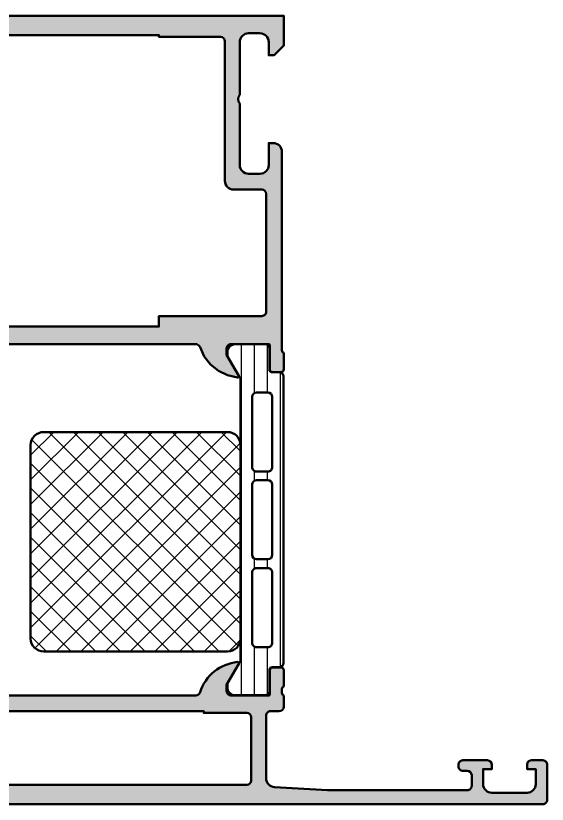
# Model space of a CAD drawing. Extents: x 0 to 121, y 0 to 90.
# Drawn here: x 60.5 to 121, y 0 to 89.8 of the extents above; entities that cross this region are included whole.
import ezdxf

# ---------------------------------------------------------------- set-up
doc = ezdxf.new("R2010")
doc.units = 0
for name, color, linetype, lineweight in [('0S-Alu contour', 7, 'Continuous', 50), ('0S-Alu hatch', 252, 'Continuous', 25), ('0S-Plastic contour', 254, 'Continuous', 50), ('0S-Plastic hatch', 253, 'Continuous', 25), ('0S-PT contour', 91, 'Continuous', 50), ('0S-PT hatch', 103, 'Continuous', 25)]:
    doc.layers.add(name, color=color, linetype=linetype, lineweight=lineweight)

# ---------------------------------------------------------------- blocks, each defined once
blk = doc.blocks.new('430840__F4EA3273_1E52_4DC4_8AB7_B4A47A1F3512_')
at = {"layer": '0S-PT hatch'}
h = blk.add_hatch(dxfattribs=at)
h.set_pattern_fill('ANSI37', color=256, scale=0.625, angle=90, style=0)
h.set_pattern_definition([(135, (0, 0), (-1.403165018917055, -1.403165018917055), []), (225, (0, 0), (1.403165018917055, -1.403165018917055), [])])
edge = h.paths.add_edge_path()
edge.add_arc((63.68984523166957, 40.88991887445176), 1.500003719446752, 90.00014207316798, 179.9998579242666)
edge.add_line((62.18984151222743, 40.88992259392782), (62.18984151222744, 18.8899225938939))
edge.add_arc((63.68984418746178, 18.88992526912824), 1.500002675236727, 180.000102185685, 269.9998978143148)
edge.add_line((63.68984151224204, 17.3899225938939), (84.5898739371542, 17.3899225938939))
edge.add_arc((84.58987341975536, 18.88992311129225), 1.50000051739844, 270.0000197631728, 359.999980233711)
edge.add_line((86.08987393715373, 18.88992259381183), (86.0898739371537, 40.88992259389391))
edge.add_arc((84.58987237582828, 40.88992103256848), 1.500001561326231, 5.96359516822e-05, 89.99994035793647)
edge.add_line((84.58987393725546, 42.3899225938939), (63.68984151219351, 42.3899225938939))
at = {"layer": '0S-PT contour', "color": 7}
for points in [[(84.58987393725546, 42.3899225938939), (63.68984151219351, 42.3899225938939)], [(62.18984151222743, 40.88992259392782), (62.18984151222744, 18.8899225938939)], [(86.08987393715373, 18.88992259381183), (86.0898739371537, 40.88992259389391)], [(63.68984151224204, 17.3899225938939), (84.5898739371542, 17.3899225938939)]]:
    blk.add_lwpolyline(points, dxfattribs=at)
for centre, radius, start, end in [((63.68984523166957, 40.88991887445176), 1.500003719446752, 90.00014207316798, 179.9998579242666), ((84.58987237582828, 40.88992103256848), 1.500001561326231, 5.96359516822e-05, 89.99994035793647), ((63.68984418746178, 18.88992526912824), 1.500002675236727, 180.000102185685, 269.9998978143148), ((84.58987341975536, 18.88992311129225), 1.50000051739844, 270.0000197631728, 359.999980233711)]:
    blk.add_arc(centre, radius, start, end, dxfattribs=at)
blk = doc.blocks.new('284257__06625BA6_7A4C_474B_99D7_990FB7006D95___AD8D5555_5B82_4926_ABAC_6C1F31E6AB40_')
at = {"layer": '0S-Plastic hatch'}
h = blk.add_hatch(dxfattribs=at)
h.set_pattern_fill('ANSI31', color=256, scale=0.4680000000000001, angle=45, style=0)
h.set_pattern_definition([(90, (0, 0), (-1.4859, 0), [])])
edge = h.paths.add_edge_path()
edge.add_line((86.0875892659472, 48.32581329561271), (86.09215860836119, 16.47403189217513))
edge.add_ellipse((85.59215860836113, 16.47403241494365), major_axis=(-0.5000000000003303, 0), ratio=1, start_angle=150.0000034006773, end_angle=179.9999401018306, ccw=False)
edge.add_line((86.0251713250919, 16.22403244064409), (84.70670161060525, 13.9403755938939))
edge.add_arc((85.5479542595966, 13.39974066861675), 0.9999960709244758, 147.272983900159, 261.8183919481002)
edge.add_line((85.40564361060522, 12.40992259389389), (88.88218510870476, 12.40992259389388))
edge.add_arc((88.88218774832983, 12.90991857133246), 0.4999959774455495, 269.9996975188149, 360.0003024817733)
edge.add_line((89.38218372576841, 12.90992121096267), (89.38185177537139, 15.30991959389388))
edge.add_ellipse((89.68185177537141, 15.30991959389388), major_axis=(-0.3000000000000256, 0), ratio=1, start_angle=270, end_angle=360, ccw=False)
edge.add_line((89.68185177537141, 15.6099195938939), (90.49218310870467, 15.6099195938939))
edge.add_arc((90.49218310870465, 16.10991959389391), 0.5000000000000071, 270.0000000000017, 359.9999730553582)
edge.add_line((90.9921831087046, 16.10991935863953), (90.9921984369957, 48.68992535865315))
edge.add_arc((90.49219843699574, 48.6899255938939), 0.5000000000000127, 359.9999730553582, 449.9999999999984)
edge.add_line((90.49219843699576, 49.18992559389391), (89.67728243295733, 49.18992559389391))
edge.add_ellipse((89.67728243295733, 49.4899255938939), major_axis=(-0.29999999999999, 0), ratio=1, start_angle=0, end_angle=90, ccw=False)
edge.add_line((89.37728243295734, 49.4899255938939), (89.37761438335436, 51.88992397683025))
edge.add_arc((88.87761840591577, 51.88992661645533), 0.4999959774455406, 359.9996975182267, 450.0003024817745)
edge.add_line((88.87761576628557, 52.38992259389391), (85.40107426819115, 52.38992259389391))
edge.add_arc((85.54338491718256, 51.40010451917106), 0.9999960709244753, 98.18160805190313, 212.7270160998422)
edge.add_line((84.70213226819124, 50.85946959389389), (86.0206019826778, 48.57581274714372))
edge.add_ellipse((85.58758926594717, 48.32581277284403), major_axis=(-0.5000000000002905, 0), ratio=1, start_angle=180.0000598981694, end_angle=209.9999965993443, ccw=False)
edge = h.paths.add_edge_path()
edge.add_line((89.70657614551996, 46.40051655272506), (89.70657614551996, 38.4005043460379))
edge.add_ellipse((89.20657614343232, 38.40050434785603), major_axis=(-0.5000000020876457, 0), ratio=1, start_angle=89.9981008972535, end_angle=180, ccw=False)
edge.add_line((89.20655957063435, 37.90050434604304), (87.90656546436762, 37.90050434604304))
edge.add_ellipse((87.90656182501093, 38.40050070668637), major_axis=(-0.4999963606565677, 0), ratio=1, start_angle=-0.000417042864683026, end_angle=90.00041704259098, ccw=False)
edge.add_line((87.40656546436762, 38.40050434604543), (87.40656546436762, 46.40048603514693))
edge.add_ellipse((87.90658072315665, 46.40048603515213), major_axis=(-0.5000152587890341, 0), ratio=1, start_angle=270, end_angle=360, ccw=False)
edge.add_line((87.90658072315665, 46.90050129394117), (89.20659140430904, 46.90050129394117))
edge.add_ellipse((89.20659140430904, 46.40051655273025), major_axis=(-0.4999847412109091, 0), ratio=1, start_angle=180, end_angle=270, ccw=False)
edge = h.paths.add_edge_path()
edge.add_line((89.70657614551996, 36.40050434603784), (89.70657614551996, 28.39679746120971))
edge.add_ellipse((89.20657614551997, 28.3967974612149), major_axis=(-0.5, 0), ratio=1, start_angle=90, end_angle=180, ccw=False)
edge.add_line((89.20657614551997, 27.8967974612149), (87.90656546435721, 27.89679746121491))
edge.add_ellipse((87.90656546436762, 28.39679746121492), major_axis=(-0.5000000000000142, 0), ratio=1, start_angle=0, end_angle=89.9999999988064, ccw=False)
edge.add_line((87.40656546436762, 28.39679746121492), (87.40656546436762, 36.40050434603786))
edge.add_ellipse((87.9065654643676, 36.40050434604305), major_axis=(-0.4999999999999858, 0), ratio=1, start_angle=270.00000000000165, end_angle=360, ccw=False)
edge.add_line((87.90656546436759, 36.90050434604304), (89.20657614551997, 36.90050434604304))
edge.add_ellipse((89.20657614551997, 36.40050434604304), major_axis=(-0.5, 0), ratio=1, start_angle=180, end_angle=270, ccw=False)
edge = h.paths.add_edge_path()
edge.add_line((89.70657614553036, 26.39679746120971), (89.70657614553036, 18.39680051332205))
edge.add_ellipse((89.20657614344273, 18.39680051514015), major_axis=(-0.5000000020876314, 0), ratio=1, start_angle=89.9981008972519, end_angle=180, ccw=False)
edge.add_line((89.20655957064477, 17.89680051332718), (87.906565464378, 17.89680051332718))
edge.add_ellipse((87.90656182502138, 18.39679687397056), major_axis=(-0.4999963606566104, 0), ratio=1, start_angle=-0.000417042864683026, end_angle=90.0004170425861, ccw=False)
edge.add_line((87.40656546437802, 18.39680051332962), (87.40656546437802, 26.3967974612149))
edge.add_ellipse((87.90656182502127, 26.39680110057167), major_axis=(-0.4999963606564967, 0), ratio=1, start_angle=-90.00041704286463, end_angle=0.00041704286462618256, ccw=False)
edge.add_line((87.90656546438034, 26.89679746121492), (89.20655957069071, 26.89679746121491))
edge.add_ellipse((89.20657614337304, 26.39679745933225), major_axis=(-0.5000000021573149, 0), ratio=1, start_angle=180, end_angle=270.0018990894956, ccw=False)
at = {"layer": '0S-Alu contour', "color": 7}
for points in [[(87.90658072315665, 46.90050129394117), (89.20659140430904, 46.90050129394117)], [(87.40656546436762, 38.40050434604543), (87.40656546436762, 46.40048603514693)], [(89.70657614551996, 46.40051655272506), (89.70657614551996, 38.4005043460379)], [(89.20655957063435, 37.90050434604304), (87.90656546436762, 37.90050434604304)], [(87.90656546436759, 36.90050434604304), (89.20657614551997, 36.90050434604304)], [(87.40656546436762, 28.39679746121492), (87.40656546436762, 36.40050434603786)], [(89.70657614551996, 36.40050434603784), (89.70657614551996, 28.39679746120971)], [(89.20657614551997, 27.8967974612149), (87.90656546435721, 27.89679746121491)], [(87.40656546437802, 18.39680051332962), (87.40656546437802, 26.3967974612149)], [(87.90656546438034, 26.89679746121492), (89.20655957069071, 26.89679746121491)], [(89.70657614553036, 26.39679746120971), (89.70657614553036, 18.39680051332205)], [(89.20655957064477, 17.89680051332718), (87.906565464378, 17.89680051332718)]]:
    blk.add_lwpolyline(points, dxfattribs=at)
at = {"layer": '0S-Alu contour', "color": 7, "extrusion": (0, 0, -1)}
for centre, radius, start, end in [((-87.90658072315665, 46.40048603515213), 0.5000152587890341, 0, 90), ((-89.20659140430904, 46.40051655273025), 0.4999847412109091, 90, 180), ((-87.90656182501093, 38.40050070668637), 0.4999963606565677, 269.999582957409, 0.0004170428646345), ((-89.20657614343232, 38.40050434785603), 0.5000000020876457, 180, 270.0018991027465), ((-87.9065654643676, 36.40050434604305), 0.4999999999999858, 0, 89.99999999999837), ((-89.20657614551997, 36.40050434604304), 0.5, 90, 180), ((-87.90656546436762, 28.39679746121492), 0.5000000000000142, 270.0000000011936, 0), ((-89.20657614551997, 28.3967974612149), 0.5, 180, 270), ((-87.90656182502127, 26.39680110057167), 0.4999963606564967, 359.9995829571354, 90.00041704286463), ((-89.20657614337304, 26.39679745933225), 0.5000000021573149, 89.9981009105044, 180), ((-87.90656182502138, 18.39679687397056), 0.4999963606566104, 269.9995829574139, 0.0004170428646345), ((-89.20657614344273, 18.39680051514015), 0.5000000020876314, 180, 270.0018991027481)]:
    blk.add_arc(centre, radius, start, end, dxfattribs=at)
at = {"layer": '0S-Plastic contour', "color": 7}
for points in [[(88.87761576628557, 52.38992259389391), (85.40107426819115, 52.38992259389391)], [(89.37728243295734, 49.4899255938939), (89.37761438335436, 51.88992397683025)], [(84.70213226819124, 50.85946959389389), (86.0206019826778, 48.57581274714372)], [(90.49219843699576, 49.18992559389391), (89.67728243295733, 49.18992559389391)], [(90.9921831087046, 16.10991935863953), (90.9921984369957, 48.68992535865315)], [(86.0875892659472, 48.32581329561271), (86.09215860836119, 16.47403189217513)], [(86.0251713250919, 16.22403244064409), (84.70670161060525, 13.9403755938939)], [(89.38218372576841, 12.90992121096267), (89.38185177537139, 15.30991959389388)], [(89.68185177537141, 15.6099195938939), (90.49218310870467, 15.6099195938939)], [(85.40564361060522, 12.40992259389389), (88.88218510870476, 12.40992259389388)]]:
    blk.add_lwpolyline(points, dxfattribs=at)
for centre, radius, start, end in [((85.54338491718256, 51.40010451917106), 0.9999960709244753, 98.18160805190313, 212.7270160998422), ((88.87761840591577, 51.88992661645533), 0.4999959774455406, 359.9996975182267, 90.00030248177457), ((90.49219843699574, 48.6899255938939), 0.5000000000000127, 359.9999730553582, 89.99999999999837), ((90.49218310870465, 16.10991959389391), 0.5000000000000071, 270.0000000000017, 359.9999730553582), ((85.5479542595966, 13.39974066861675), 0.9999960709244758, 147.272983900159, 261.8183919481002), ((88.88218774832983, 12.90991857133246), 0.4999959774455495, 269.9996975188149, 0.0003024817733149)]:
    blk.add_arc(centre, radius, start, end, dxfattribs=at)
at = {"layer": '0S-Plastic contour', "color": 7, "extrusion": (0, 0, -1)}
for centre, radius, start, end in [((-89.67728243295733, 49.4899255938939), 0.29999999999999, 270, 0), ((-85.58758926594717, 48.32581277284403), 0.5000000000002905, 150.0000034006557, 179.9999401018306), ((-85.59215860836113, 16.47403241494365), 0.5000000000003303, 180.0000598981694, 209.9999965993228), ((-89.68185177537141, 15.30991959389388), 0.3000000000000256, 0, 90)]:
    blk.add_arc(centre, radius, start, end, dxfattribs=at)
blk = doc.blocks.new('430820__745F4C5F_8F4E_42D5_811F_1E8023949608_')
at = {"layer": '0S-Alu hatch'}
h = blk.add_hatch(color=256, dxfattribs=at)
edge = h.paths.add_edge_path()
edge.add_line((0, 89.8), (-2.274e-13, 86.39999847412106))
edge.add_line((-2.274e-13, 86.39999847412106), (1.0999755859373, 85.29999999999998))
edge.add_line((1.0999755859373, 85.29999999999998), (1.699981689453011, 85.29999999999998))
edge.add_line((1.699981689453011, 85.29999999999998), (1.699981689453011, 86.80000381469726))
edge.add_ellipse((2.700020083351542, 86.79996542079873), major_axis=(-1.000038394635548, 0), ratio=1, start_angle=270.0021997238884, end_angle=359.99780027593476, ccw=False)
edge.add_line((2.699981689453001, 87.80000381469726), (3.99999999999978, 87.80000381469726))
edge.add_ellipse((3.999954428526331, 86.79995824322371), major_axis=(-1.000045572511881, 0), ratio=1, start_angle=180.0026109341762, end_angle=269.9973890658912, ccw=False)
edge.add_line((4.99999999999988, 86.80000381469834), (4.999999999999886, 80.8))
edge.add_ellipse((4.474877689036537, 80.29999999999998), major_axis=(-0.7250885749144627, 0), ratio=1, start_angle=136.403846469329, end_angle=223.5961535306708, ccw=False)
edge.add_line((4.999999999999882, 79.8), (4.999999999999886, 72.8))
edge.add_ellipse((3.999972998484516, 72.80002700151536), major_axis=(-1.0000270018799, 0), ratio=1, start_angle=90.00154703109939, end_angle=179.9984529689852, ccw=False)
edge.add_line((3.999999999999901, 71.79999999999998), (2.699981689453103, 71.79999999999998))
edge.add_ellipse((2.700001512600911, 72.80001982314789), major_axis=(-1.000019823344355, 0), ratio=1, start_angle=0.0011357599706229848, end_angle=89.99886423980843, ccw=False)
edge.add_line((1.699981689453031, 72.80000000000395), (1.699981689453003, 75.3))
edge.add_line((1.699981689453003, 75.3), (1.199981689453094, 75.3))
edge.add_arc((1.200016055021536, 74.29996563443146), 1.000034366159014, 90.001968934368, 179.9980310656152)
edge.add_line((0.199981689453004, 74.30000000000021), (0.1999816894528905, 52.40082753104885))
edge.add_ellipse((0.1211452429099902, 52.13330693905568), major_axis=(-0.2788950563274417, 0), ratio=1, start_angle=178.8354106259342, end_angle=253.5801235805389, ccw=False)
edge.add_line((0.399982689453048, 52.12763853105745), (0.3999826894530471, 51.67404453105742))
edge.add_ellipse((0.1211145938099225, 51.66838387158043), major_axis=(-0.2789255417371045, 0), ratio=1, start_angle=106.4245945553385, end_angle=181.1628700728718, ccw=False)
edge.add_line((0.1999816894530019, 51.40084053105751), (0.1999816894531179, 49.52082953104916))
edge.add_arc((0.4999816894532348, 49.52082953104901), 0.3000000000001168, 180, 269.9999999999702)
edge.add_line((0.499981689453079, 49.22082953104889), (1.479956008495603, 49.22082953104888))
edge.add_arc((1.479956008495607, 49.52082953104906), 0.3000000000001819, 269.9999999999992, 360)
edge.add_line((1.779956008495787, 49.52082953104905), (1.779956008495666, 52.28082753104902))
edge.add_ellipse((1.899956008495712, 52.28082753104892), major_axis=(-0.1200000000000461, 0), ratio=1, start_angle=268.4287599274471, end_angle=360, ccw=False)
edge.add_line((1.903246393556357, 52.40078241159225), (6.199999999999922, 52.40078241159237))
edge.add_ellipse((6.199999999999946, 51.90078241159238), major_axis=(-0.4999999999999787, 0), ratio=1, start_angle=180, end_angle=270.00000000000273, ccw=False)
edge.add_line((6.699999999999925, 51.90078241159238), (6.699999999999932, 51.20078241159243))
edge.add_line((6.699999999999932, 51.20078241159243), (5.318504542377471, 48.8079620885648))
edge.add_arc((5.438119784648206, 48.73890219624059), 0.1381197846483888, 149.999999999995, 275.6225775507876)
edge.add_arc((4.961776758826098, 53.57739127343959), 4.999999999999582, 275.6225775507941, 342.2515836439294)
edge.add_ellipse((10.19999999999983, 51.90078241159181), major_axis=(-0.5000000000003403, 0), ratio=1, start_angle=269.9999999999984, end_angle=342.25158364393457, ccw=False)
edge.add_line((10.19999999999984, 52.40078241159214), (81.00001162352802, 52.40093875061689))
edge.add_line((81.00001162352802, 52.40093875061689), (81.12479284950028, 52.38510835643673))
edge.add_line((81.12479284950028, 52.38510835643673), (81.2416652604742, 52.3386460546652))
edge.add_line((81.2416652604742, 52.3386460546652), (81.34324660608179, 52.26448989405195))
edge.add_line((81.34324660608179, 52.26448989405195), (81.42311004272904, 52.16733158293038))
edge.add_line((81.42311004272904, 52.16733158293038), (81.47620277441295, 52.05331812857474))
edge.add_line((81.47620277441295, 52.05331812857474), (81.95561295408555, 50.99682574184534))
edge.add_line((81.95561295408555, 50.99682574184534), (82.66560549294013, 50.07926327620527))
edge.add_line((82.66560549294013, 50.07926327620527), (83.56795410063744, 49.35003267223329))
edge.add_line((83.56795410063744, 49.35003267223329), (84.61407595696448, 48.8483960056131))
edge.add_line((84.61407595696448, 48.8483960056131), (85.74764743085962, 48.60136160081974))
edge.add_line((85.74764743085962, 48.60136160081974), (85.78383253799058, 48.60252967829936))
edge.add_line((85.78383253799058, 48.60252967829936), (85.8184894509968, 48.61299986281053))
edge.add_line((85.8184894509968, 48.61299986281053), (85.84926850194671, 48.63206229722306))
edge.add_line((85.84926850194671, 48.63206229722306), (85.87408293402513, 48.65842458740405))
edge.add_line((85.87408293402513, 48.65842458740405), (85.89125037940595, 48.69029942390471))
edge.add_line((85.89125037940595, 48.69029942390471), (85.8996069203445, 48.72552575789747))
edge.add_line((85.8996069203445, 48.72552575789747), (85.8985860004277, 48.76171531586027))
edge.add_line((85.8985860004277, 48.76171531586027), (85.88825683594153, 48.79641451965565))
edge.add_line((85.88825683594153, 48.79641451965565), (84.5000122070351, 51.20094027649054))
edge.add_line((84.5000122070351, 51.20094027649054), (84.50001220703597, 51.90093722474337))
edge.add_line((84.50001220703597, 51.90093722474337), (84.5125442813428, 52.01220061071822))
edge.add_line((84.5125442813428, 52.01220061071822), (84.54952219565257, 52.11788517817524))
edge.add_line((84.54952219565257, 52.11788517817524), (84.60909147180149, 52.21269074385519))
edge.add_line((84.60909147180149, 52.21269074385519), (84.68826465298866, 52.29186271696419))
edge.add_line((84.68826465298866, 52.29186271696419), (84.78307112761426, 52.3514305464874))
edge.add_line((84.78307112761426, 52.3514305464874), (84.88875625929718, 52.38840684817326))
edge.add_line((84.88875625929718, 52.38840684817326), (85.0000198364845, 52.40093722473311))
edge.add_line((85.0000198364845, 52.40093722473311), (89.30003788938433, 52.40093722287623))
edge.add_line((89.30003788938433, 52.40093722287623), (89.33109416198658, 52.39684556263712))
edge.add_line((89.33109416198658, 52.39684556263712), (89.36003352482257, 52.38485610768417))
edge.add_line((89.36003352482257, 52.38485610768417), (89.38488419126082, 52.36578576083446))
edge.add_line((89.38488419126082, 52.36578576083446), (89.40395295844353, 52.34093388224387))
edge.add_line((89.40395295844353, 52.34093388224387), (89.41594057384667, 52.31199375735703))
edge.add_line((89.41594057384667, 52.31199375735703), (89.4200302599903, 52.28093722473361))
edge.add_line((89.4200302599903, 52.28093722473361), (89.42003025999067, 49.52093922473348))
edge.add_line((89.42003025999067, 49.52093922473348), (89.43025251210409, 49.44329351120261))
edge.add_line((89.43025251210409, 49.44329351120261), (89.4602226388555, 49.37093922473255))
edge.add_line((89.4602226388555, 49.37093922473255), (89.50789822563485, 49.30880719037713))
edge.add_line((89.50789822563485, 49.30880719037713), (89.57003025999045, 49.26113160359745))
edge.add_line((89.57003025999045, 49.26113160359745), (89.64238454646006, 49.23116147684622))
edge.add_line((89.64238454646006, 49.23116147684622), (89.7200302599889, 49.22093922473349))
edge.add_line((89.7200302599889, 49.22093922473349), (90.70000457903116, 49.22093922473305))
edge.add_line((90.70000457903116, 49.22093922473305), (90.7667608592188, 49.22846085107826))
edge.add_line((90.7667608592188, 49.22846085107826), (90.83016970076918, 49.25064856436258))
edge.add_line((90.83016970076918, 49.25064856436258), (90.88705151959064, 49.28638977999248))
edge.add_line((90.88705151959064, 49.28638977999248), (90.93455402377381, 49.33389228417528))
edge.add_line((90.93455402377381, 49.33389228417528), (90.97029523940431, 49.39077410299779))
edge.add_line((90.97029523940431, 49.39077410299779), (90.99248295268757, 49.45418294454665))
edge.add_line((90.99248295268757, 49.45418294454665), (91.00000457903339, 49.52093922473533))
edge.add_line((91.00000457903339, 49.52093922473533), (91.00000457903307, 51.40095022474207))
edge.add_line((91.00000457903307, 51.40095022474207), (90.9336641069442, 51.4303460897242))
edge.add_line((90.9336641069442, 51.4303460897242), (90.87715073768334, 51.47585888144156))
edge.add_line((90.87715073768334, 51.47585888144156), (90.83428908383576, 51.53440846508296))
edge.add_line((90.83428908383576, 51.53440846508296), (90.8079798611593, 51.60203242471949))
edge.add_line((90.8079798611593, 51.60203242471949), (90.80000357903323, 51.67415422474245))
edge.add_line((90.80000357903323, 51.67415422474245), (90.79999999999983, 74.2999999999867))
edge.add_arc((89.79999999999976, 74.29999999998677), 1.000000000000071, 0, 89.99999999999429)
edge.add_line((89.79999999999986, 75.29999999998682), (89.29999999999973, 75.29999999998672))
edge.add_line((89.29999999999973, 75.29999999998672), (89.29999999999973, 72.79999999998682))
edge.add_ellipse((88.29999999999973, 72.79999999998681), major_axis=(-1, 0), ratio=1, start_angle=90.0000000000008, end_angle=180, ccw=False)
edge.add_line((88.29999999999976, 71.79999999998681), (86.99999999999955, 71.79999999998681))
edge.add_ellipse((86.99999999999955, 72.79999999998681), major_axis=(-1, 0), ratio=1, start_angle=0, end_angle=90, ccw=False)
edge.add_line((85.99999999999955, 72.79999999998681), (85.99999999999964, 79.79999999998681))
edge.add_ellipse((86.52499999999962, 80.29999999998681), major_axis=(-0.7249999999999732, 0), ratio=1, start_angle=-43.60281897270562, end_angle=43.60281897270568, ccw=False)
edge.add_line((85.99999999999964, 80.79999999998682), (85.99999999999964, 86.79999999998682))
edge.add_ellipse((86.99999999999983, 86.79999999998662), major_axis=(-1.000000000000184, 0), ratio=1, start_angle=269.9999999999902, end_angle=360, ccw=False)
edge.add_line((87, 87.79999999998682), (88.29999999999976, 87.79999999998681))
edge.add_ellipse((88.29999999999973, 86.7999999999867), major_axis=(-1.000000000000127, 0), ratio=1, start_angle=180, end_angle=269.9999999999984, ccw=False)
edge.add_line((89.29999999999986, 86.7999999999867), (89.29999999999983, 85.29999999998681))
edge.add_line((89.29999999999983, 85.29999999998681), (89.90000000000009, 85.2999999999867))
edge.add_line((89.90000000000009, 85.2999999999867), (91.00000000000013, 86.3999999999867))
edge.add_line((91.00000000000013, 86.3999999999867), (91, 89.8))
edge.add_line((91, 89.8), (0, 89.8))
edge = h.paths.add_edge_path()
edge.add_line((14.19998550415033, 87.3999225938976), (14.19998550415033, 87.59998325035554))
edge.add_line((14.19998550415033, 87.59998325035554), (76.80000457763617, 87.60007740610999))
edge.add_line((76.80000457763617, 87.60007740610999), (76.8000045776362, 87.40007740611003))
edge.add_line((76.8000045776362, 87.40007740611003), (83.80000457763609, 87.40007740610996))
edge.add_ellipse((83.80000457763607, 86.90007740610999), major_axis=(-0.4999999999999858, 0), ratio=1, start_angle=180, end_angle=269.9999999999984, ccw=False)
edge.add_line((84.30000457763606, 86.90007740610999), (84.30000457763336, 71.00015481221251))
edge.add_arc((85.30000457763335, 71.00015481221236), 1, 180, 270)
edge.add_line((85.30000457763335, 70.00015481221236), (88.5000045745947, 70.00015481221236))
edge.add_ellipse((88.5000045745947, 69.50015481221233), major_axis=(-0.5000000000000285, 0), ratio=1, start_angle=180, end_angle=270, ccw=False)
edge.add_line((89.00000457459473, 69.50015481221233), (89.0000045779001, 56.10007740623326))
edge.add_ellipse((88.50000457790009, 56.10007740610993), major_axis=(-0.4999999999999858, 0), ratio=1, start_angle=89.9999999999983, end_angle=180, ccw=False)
edge.add_line((88.50000457790009, 55.60007740610995), (76.80000457763617, 55.60007740610996))
edge.add_line((76.80000457763617, 55.60007740610996), (76.80000457763617, 54.40093872155658))
edge.add_line((76.80000457763617, 54.40093872155658), (14.19998550415033, 54.40078229379151))
edge.add_line((14.19998550415033, 54.40078229379151), (14.19998550415034, 55.59992259389762))
edge.add_line((14.19998550415034, 55.59992259389762), (2.499981689452985, 55.59992259389762))
edge.add_ellipse((2.49998168945298, 56.09992259389763), major_axis=(-0.5, 0), ratio=1, start_angle=0, end_angle=90.00000000000063, ccw=False)
edge.add_line((1.99998168945298, 56.09992259389763), (1.999981689453079, 69.50000000000001))
edge.add_ellipse((2.499981689453078, 69.50000000000001), major_axis=(-0.4999999999999965, 0), ratio=1, start_angle=270.0000000000007, end_angle=360, ccw=False)
edge.add_line((2.499981689453072, 70.00000000000001), (5.699985504150271, 69.99999999999997))
edge.add_arc((5.699985504150287, 70.99999999999997), 1.000000000000002, 269.9999999999991, 360)
edge.add_line((6.69998550415029, 70.99999999999997), (6.699985504150395, 86.89992259389764))
edge.add_ellipse((7.199985504150395, 86.89992259389763), major_axis=(-0.4999999999999992, 0), ratio=1, start_angle=269.9999999999997, end_angle=360, ccw=False)
edge.add_line((7.199985504150397, 87.39992259389763), (14.19998550415033, 87.3999225938976))
at = {"layer": '0S-Alu contour', "color": 7}
for points in [[(0, 89.8), (-2.274e-13, 86.39999847412106), (1.0999755859373, 85.29999999999998), (1.699981689453011, 85.29999999999998), (1.699981689453011, 86.80000381469726)], [(89.29999999999986, 86.7999999999867), (89.29999999999983, 85.29999999998681), (89.90000000000009, 85.2999999999867), (91.00000000000013, 86.3999999999867), (91, 89.8), (0, 89.8)], [(2.699981689453001, 87.80000381469726), (3.99999999999978, 87.80000381469726)], [(7.199985504150397, 87.39992259389763), (14.19998550415033, 87.3999225938976)], [(14.19998550415033, 87.3999225938976), (14.19998550415033, 87.59998325035554), (76.80000457763617, 87.60007740610999), (76.8000045776362, 87.40007740611003), (83.80000457763609, 87.40007740610996)], [(87, 87.79999999998682), (88.29999999999976, 87.79999999998681)], [(4.99999999999988, 86.80000381469834), (4.999999999999886, 80.8)], [(6.69998550415029, 70.99999999999997), (6.699985504150395, 86.89992259389764)], [(84.30000457763606, 86.90007740610999), (84.30000457763336, 71.00015481221251)], [(85.99999999999964, 80.79999999998682), (85.99999999999964, 86.79999999998682)], [(4.999999999999882, 79.8), (4.999999999999886, 72.8)], [(85.99999999999955, 72.79999999998681), (85.99999999999964, 79.79999999998681)], [(1.699981689453031, 72.80000000000395), (1.699981689453003, 75.3), (1.199981689453094, 75.3)], [(89.79999999999986, 75.29999999998682), (89.29999999999973, 75.29999999998672), (89.29999999999973, 72.79999999998682)], [(0.199981689453004, 74.30000000000021), (0.1999816894528905, 52.40082753104885)], [(10.19999999999984, 52.40078241159214), (81.00001162352802, 52.40093875061689), (81.12479284950028, 52.38510835643673), (81.2416652604742, 52.3386460546652), (81.34324660608179, 52.26448989405195), (81.42311004272904, 52.16733158293038), (81.47620277441295, 52.05331812857474), (81.95561295408555, 50.99682574184534), (82.66560549294013, 50.07926327620527), (83.56795410063744, 49.35003267223329), (84.61407595696448, 48.8483960056131), (85.74764743085962, 48.60136160081974), (85.78383253799058, 48.60252967829936), (85.8184894509968, 48.61299986281053), (85.84926850194671, 48.63206229722306), (85.87408293402513, 48.65842458740405), (85.89125037940595, 48.69029942390471), (85.8996069203445, 48.72552575789747), (85.8985860004277, 48.76171531586027), (85.88825683594153, 48.79641451965565), (84.5000122070351, 51.20094027649054), (84.50001220703597, 51.90093722474337), (84.5125442813428, 52.01220061071822), (84.54952219565257, 52.11788517817524), (84.60909147180149, 52.21269074385519), (84.68826465298866, 52.29186271696419), (84.78307112761426, 52.3514305464874), (84.88875625929718, 52.38840684817326), (85.0000198364845, 52.40093722473311), (89.30003788938433, 52.40093722287623), (89.33109416198658, 52.39684556263712), (89.36003352482257, 52.38485610768417), (89.38488419126082, 52.36578576083446), (89.40395295844353, 52.34093388224387), (89.41594057384667, 52.31199375735703), (89.4200302599903, 52.28093722473361), (89.42003025999067, 49.52093922473348), (89.43025251210409, 49.44329351120261), (89.4602226388555, 49.37093922473255), (89.50789822563485, 49.30880719037713), (89.57003025999045, 49.26113160359745), (89.64238454646006, 49.23116147684622), (89.7200302599889, 49.22093922473349), (90.70000457903116, 49.22093922473305), (90.7667608592188, 49.22846085107826), (90.83016970076918, 49.25064856436258), (90.88705151959064, 49.28638977999248), (90.93455402377381, 49.33389228417528), (90.97029523940431, 49.39077410299779), (90.99248295268757, 49.45418294454665), (91.00000457903339, 49.52093922473533), (91.00000457903307, 51.40095022474207), (90.9336641069442, 51.4303460897242), (90.87715073768334, 51.47585888144156), (90.83428908383576, 51.53440846508296), (90.8079798611593, 51.60203242471949), (90.80000357903323, 51.67415422474245), (90.79999999999983, 74.2999999999867)], [(3.999999999999901, 71.79999999999998), (2.699981689453103, 71.79999999999998)], [(88.29999999999976, 71.79999999998681), (86.99999999999955, 71.79999999998681)], [(1.99998168945298, 56.09992259389763), (1.999981689453079, 69.50000000000001)], [(2.499981689453072, 70.00000000000001), (5.699985504150271, 69.99999999999997)], [(85.30000457763335, 70.00015481221236), (88.5000045745947, 70.00015481221236)], [(89.00000457459473, 69.50015481221233), (89.0000045779001, 56.10007740623326)], [(88.50000457790009, 55.60007740610995), (76.80000457763617, 55.60007740610996), (76.80000457763617, 54.40093872155658), (14.19998550415033, 54.40078229379151), (14.19998550415034, 55.59992259389762), (2.499981689452985, 55.59992259389762)], [(0.399982689453048, 52.12763853105745), (0.3999826894530471, 51.67404453105742)], [(1.779956008495787, 49.52082953104905), (1.779956008495666, 52.28082753104902)], [(1.903246393556357, 52.40078241159225), (6.199999999999922, 52.40078241159237)], [(0.1999816894530019, 51.40084053105751), (0.1999816894531179, 49.52082953104916)], [(6.699999999999925, 51.90078241159238), (6.699999999999932, 51.20078241159243), (5.318504542377471, 48.8079620885648)], [(0.499981689453079, 49.22082953104889), (1.479956008495603, 49.22082953104888)]]:
    blk.add_lwpolyline(points, dxfattribs=at)
at = {"layer": '0S-Alu contour', "color": 7, "extrusion": (0, 0, -1)}
for centre, radius, start, end in [((-2.700020083351542, 86.79996542079873), 1.000038394635548, 0.0021997240652303, 89.99780027611162), ((-3.999954428526331, 86.79995824322371), 1.000045572511881, 90.00261093410884, 179.9973890658238), ((-7.199985504150395, 86.89992259389763), 0.4999999999999992, 0, 90.0000000000003), ((-83.80000457763607, 86.90007740610999), 0.4999999999999858, 90.0000000000016, 180), ((-86.99999999999983, 86.79999999998662), 1.000000000000184, 0, 90.00000000000978), ((-88.29999999999973, 86.7999999999867), 1.000000000000127, 90.0000000000016, 180), ((-4.474877689036537, 80.29999999999998), 0.7250885749144627, 136.4038464693292, 223.596153530671), ((-86.52499999999962, 80.29999999998681), 0.7249999999999732, 316.3971810272943, 43.60281897270563), ((-2.700001512600911, 72.80001982314789), 1.000019823344355, 270.0011357601916, 359.9988642400294), ((-3.999972998484516, 72.80002700151536), 1.0000270018799, 180.0015470310149, 269.9984529689006), ((-86.99999999999955, 72.79999999998681), 1, 270, 0), ((-88.29999999999973, 72.79999999998681), 1, 180, 269.9999999999992), ((-2.499981689453078, 69.50000000000001), 0.4999999999999965, 0, 89.99999999999935), ((-88.5000045745947, 69.50015481221233), 0.5000000000000285, 90, 180), ((-2.49998168945298, 56.09992259389763), 0.5, 269.9999999999994, 0), ((-88.50000457790009, 56.10007740610993), 0.4999999999999858, 180, 270.0000000000017), ((-0.1211452429099902, 52.13330693905568), 0.2788950563274417, 106.4198764194611, 181.1645893740659), ((-1.899956008495712, 52.28082753104892), 0.1200000000000461, 0, 91.5712400725529), ((-6.199999999999946, 51.90078241159238), 0.4999999999999787, 89.99999999999726, 180), ((-10.19999999999983, 51.90078241159181), 0.5000000000003403, 17.74841635606544, 90.0000000000016), ((-0.1211145938099225, 51.66838387158043), 0.2789255417371045, 178.8371299271282, 253.5754054446615)]:
    blk.add_arc(centre, radius, start, end, dxfattribs=at)
at = {"layer": '0S-Alu contour', "color": 7}
for centre, radius, start, end in [((1.200016055021536, 74.29996563443146), 1.000034366159014, 90.001968934368, 179.9980310656152), ((89.79999999999976, 74.29999999998677), 1.000000000000071, 0, 89.99999999999429), ((5.699985504150287, 70.99999999999997), 1.000000000000002, 269.9999999999991, 0), ((85.30000457763335, 71.00015481221236), 1, 180, 270), ((4.961776758826098, 53.57739127343959), 4.999999999999582, 275.6225775507941, 342.2515836439294), ((0.4999816894532348, 49.52082953104901), 0.3000000000001168, 180, 269.9999999999702), ((1.479956008495607, 49.52082953104906), 0.3000000000001819, 269.9999999999992, 0), ((5.438119784648206, 48.73890219624059), 0.1381197846483888, 149.999999999995, 275.6225775507876)]:
    blk.add_arc(centre, radius, start, end, dxfattribs=at)
blk = doc.blocks.new('430830__55B982C3_1A17_46F1_ACD3_05043F99D10E_')
at = {"layer": '0S-Alu hatch'}
h = blk.add_hatch(color=256, dxfattribs=at)
edge = h.paths.add_edge_path()
edge.add_line((0, -7.74061061861e-05), (120.5, -7.74061061577e-05))
edge.add_arc((120.5000036393566, 0.4999189545372076), 0.4999963606566104, 269.9995829574171, 360.0004170428646)
edge.add_line((120.9999999999999, 0.4999225938962725), (121, 4.499922593893828))
edge.add_arc((120.5000036393566, 4.499926233250477), 0.4999963606565962, 359.9995829571354, 450.0004170428645)
edge.add_line((120.4999999999976, 4.999922593893828), (119.1999816894531, 4.999922593893842))
edge.add_arc((119.1999882166589, 4.499931325443483), 0.4999912684929494, 90.0007479757488, 180.0010005793681)
edge.add_line((118.6999969482422, 4.499922593893765), (118.6999969482422, 3.999922593893842))
edge.add_line((118.6999969482422, 3.999922593893842), (119.6999969482421, 3.999922593893842))
edge.add_line((119.6999969482421, 3.999922593893842), (119.6999969482422, 2.299921830954431))
edge.add_ellipse((118.6999909016704, 2.299927877526149), major_axis=(-1.000006046590035, 0), ratio=1, start_angle=90.00034644173468, end_angle=179.9996535603676, ccw=False)
edge.add_line((118.6999969482559, 1.299921830954389), (114.6999816894531, 1.299921830954389))
edge.add_ellipse((114.6999831883598, 2.299908071165591), major_axis=(-0.9999862402123257, 0), ratio=1, start_angle=-0.0007883886572130905, end_angle=89.99991411779058, ccw=False)
edge.add_line((113.6999969482422, 2.299921830954093), (113.6999969482422, 3.999922593893842))
edge.add_line((113.6999969482422, 3.999922593893842), (114.6999969482422, 3.999922593893842))
edge.add_line((114.6999969482422, 3.999922593893842), (114.6999969482422, 4.499922593893828))
edge.add_arc((114.1999820921119, 4.499907737763606), 0.5000148563509618, 0.0017023368733013, 89.99829766355533)
edge.add_line((114.1999969482413, 4.99992259389387), (111.3999786376954, 4.999922593893842))
edge.add_arc((111.3999851649011, 4.499931325443441), 0.499991268492992, 90.0007479757488, 180.0010005793681)
edge.add_line((110.8999938964844, 4.499922593893722), (110.8999938964844, 4.299925645651612))
edge.add_arc((111.3999759112408, 4.299907660408095), 0.4999820150799355, 179.9979389688437, 270.0020610313337)
edge.add_line((111.3999938964852, 3.799925645651641), (111.8999938964844, 3.799925645651654))
edge.add_ellipse((111.8999911556169, 3.299922904784222), major_axis=(-0.5000027408749449, 0), ratio=1, start_angle=180.0003140784808, end_angle=269.99968592144, ccw=False)
edge.add_line((112.3999938964843, 3.299925645650991), (112.3999938964843, 2.099921068014893))
edge.add_ellipse((111.8999975358409, 2.09991742865833), major_axis=(-0.4999963606566388, 0), ratio=1, start_angle=89.99958295713873, end_angle=180.0004170428646, ccw=False)
edge.add_line((111.8999938964819, 1.599921068014936), (96.00000000000004, 1.599921068014936))
edge.add_line((96.00000000000004, 1.599921068014936), (89.94127930173553, 1.956308341696754))
edge.add_ellipse((89.99999999999991, 2.954582792734718), major_axis=(-0.9999999999999026, 0), ratio=1, start_angle=0, end_angle=86.63361530935128, ccw=False)
edge.add_line((89.00000000000001, 2.954582792734768), (89, 10.09992106801489))
edge.add_ellipse((89.49999999999999, 10.09992106801493), major_axis=(-0.4999999999999858, 0), ratio=1, start_angle=269.9999999999984, end_angle=360, ccw=False)
edge.add_line((89.50000000000001, 10.59992106801492), (90.4998984374979, 10.59992106801492))
edge.add_arc((90.4998984374979, 11.09992106801491), 0.4999999999999716, 270.0000000000017, 360)
edge.add_line((90.99989843749788, 11.09992106801491), (90.9998984374979, 12.39992259389385))
edge.add_ellipse((91.07873488404107, 12.66744318588702), major_axis=(-0.278895056327518, 0), ratio=1, start_angle=-1.1645893740856081, end_angle=73.58012358048711, ccw=False)
edge.add_line((90.79989743749793, 12.67311159388534), (90.79989743749793, 13.12670559388535))
edge.add_ellipse((91.07876553314127, 13.1323662533623), major_axis=(-0.2789255417373119, 0), ratio=1, start_angle=-73.57540544462279, end_angle=1.1628700728651893, ccw=False)
edge.add_line((90.99989843749793, 13.39990959388537), (90.99989843749788, 15.27992059389388))
edge.add_arc((90.69989843749791, 15.27992059389392), 0.2999999999999687, 0, 90)
edge.add_line((90.69989843749791, 15.57992059389389), (89.71992411845513, 15.57992059389387))
edge.add_arc((89.71992411845517, 15.2799205938938), 0.3000000000000682, 90.00000000001087, 180)
edge.add_line((89.41992411845511, 15.2799205938938), (89.41992411845509, 12.51992259389389))
edge.add_ellipse((89.29992411845492, 12.51992259389401), major_axis=(-0.1200000000001751, 0), ratio=1, start_angle=90.0000000000204, end_angle=180, ccw=False)
edge.add_line((89.29992411845495, 12.39992259389383), (84.99989843749792, 12.39992259389383))
edge.add_ellipse((84.99989843749788, 12.8999225938938), major_axis=(-0.4999999999999716, 0), ratio=1, start_angle=0, end_angle=90.00000000000489, ccw=False)
edge.add_line((84.4998984374979, 12.8999225938938), (84.49989843749788, 13.59992259389385))
edge.add_line((84.49989843749788, 13.59992259389385), (85.88139389512027, 15.99274291692139))
edge.add_arc((85.76177865284961, 16.06180280924545), 0.138119784648268, 330.0000000000324, 455.6225775507966)
edge.add_arc((86.23812167867165, 11.22331373204616), 4.999999999999817, 95.62257755079311, 162.2515836439304)
edge.add_ellipse((80.99989843749793, 12.89992259389388), major_axis=(-0.5000000000000488, 0), ratio=1, start_angle=89.9999999999983, end_angle=162.2515836439307, ccw=False)
edge.add_line((80.99989843749793, 12.39992259389383), (10.19999999999999, 12.39992259389382))
edge.add_ellipse((10.2, 12.89992259389372), major_axis=(-0.4999999999999041, 0), ratio=1, start_angle=17.74841635606731, end_angle=89.99999999999858, ccw=False)
edge.add_arc((4.961776758826196, 11.22331373204589), 5.000000000000104, 17.7484163560706, 84.37742244920653)
edge.add_arc((5.438119784648277, 16.06180280924552), 0.138119784648304, 84.37742244919681, 210.0000000000048)
edge.add_line((5.318504542377615, 15.99274291692136), (6.699999999999996, 13.59992259389381))
edge.add_line((6.699999999999996, 13.59992259389381), (6.699999999999999, 12.89992259389382))
edge.add_ellipse((6.199999999999956, 12.89992259389386), major_axis=(-0.5000000000000427, 0), ratio=1, start_angle=90.00000000000131, end_angle=180, ccw=False)
edge.add_line((6.199999999999968, 12.39992259389382), (1.899974319042797, 12.39992259389382))
edge.add_ellipse((1.899974319042745, 12.51992259389377), major_axis=(-0.1199999999999566, 0), ratio=1, start_angle=0, end_angle=90.00000000002501, ccw=False)
edge.add_line((1.779974319042788, 12.51992259389378), (1.779974319042787, 15.27992059389382))
edge.add_arc((1.479974319042783, 15.27992059389382), 0.3000000000000043, 0, 90)
edge.add_line((1.479974319042783, 15.57992059389382), (0.4999999999999993, 15.57992059389382))
edge.add_arc((0.5000000000000182, 15.2799205938938), 0.3000000000000114, 90.0000000000036, 180)
edge.add_line((0.2000000000000068, 15.2799205938938), (0.2000000000000011, 13.39990959388529))
edge.add_ellipse((0.1211329043568219, 13.13236625336235), major_axis=(-0.2789255417371609, 0), ratio=1, start_angle=178.8371299271167, end_angle=253.57540544464348, ccw=False)
edge.add_line((0.4000010000000015, 13.1267055938853), (0.4000010000000016, 12.67311159388531))
edge.add_ellipse((0.1211635534570066, 12.66744318588689), major_axis=(-0.2788950563273831, 0), ratio=1, start_angle=106.41987641948401, end_angle=181.1645893741076, ccw=False)
edge.add_line((0.1999999999999977, 12.3999225938938), (0.1999999999999978, 10.99982341176491))
edge.add_arc((0.6999999999999903, 10.99982341176489), 0.4999999999999925, 180, 270)
edge.add_line((0.69999999999999, 10.4998234117649), (6.499999996187394, 10.49982341176491))
edge.add_ellipse((6.500003635543983, 9.999827051121496), major_axis=(-0.4999963606566548, 0), ratio=1, start_angle=179.9995829571355, end_angle=270.0004170425809, ccw=False)
edge.add_line((6.999999996187393, 9.99982341176245), (6.999999996187399, 2.79982646352272))
edge.add_ellipse((5.999980173039537, 2.799846286670582), major_axis=(-1.000019823344336, 0), ratio=1, start_angle=90.00113575997091, end_angle=179.9988642393878, ccw=False)
edge.add_line((5.999999996183492, 1.79982646352272), (2.700012203218647, 1.79982646352272))
edge.add_ellipse((2.699981131856304, 2.799795392160375), major_axis=(-0.9999689291203848, 0), ratio=1, start_angle=-0.001780313160793412, end_angle=90.00178031324208, ccw=False)
edge.add_line((1.700012203218648, 2.799826463521271), (1.700012203218647, 4.499823411764907))
edge.add_line((1.700012203218647, 4.499823411764907), (1.100006099703021, 4.499823411764907))
edge.add_line((1.100006099703021, 4.499823411764907), (-7e-16, 3.399824937643813))
edge.add_line((-6e-16, 3.399824937643813), (0, -7.74061061861e-05))
edge = h.paths.add_edge_path()
edge.add_line((86.79996490478516, 2.199915727438749), (9.200000282289693, 2.199915727438735))
edge.add_ellipse((9.200000282289686, 2.699915727438721), major_axis=(-0.4999999999999929, 0), ratio=1, start_angle=0, end_angle=90.00000000000102, ccw=False)
edge.add_line((8.700000282289693, 2.699915727438735), (8.700000282289713, 9.89992030507544))
edge.add_ellipse((9.200000282289727, 9.89992030507544), major_axis=(-0.5000000000000142, 0), ratio=1, start_angle=270.0000000000041, end_angle=360, ccw=False)
edge.add_line((9.200000282289691, 10.39992030507545), (14.1000018081686, 10.39992030507545))
edge.add_line((14.1000018081686, 10.39992030507545), (14.1000018081686, 10.59991725331764))
edge.add_line((14.1000018081686, 10.59991725331764), (81.89996337890624, 10.59991725331765))
edge.add_line((81.89996337890624, 10.59991725331765), (81.89996337890624, 10.39992030507547))
edge.add_line((81.89996337890624, 10.39992030507547), (86.79996490478517, 10.39992030507541))
edge.add_ellipse((86.79996490478517, 9.899920305075398), major_axis=(-0.5000000000000142, 0), ratio=1, start_angle=180, end_angle=270, ccw=False)
edge.add_line((87.29996490478518, 9.899920305075469), (87.29996490478518, 2.699915727438821))
edge.add_ellipse((86.79996490478511, 2.699915727438821), major_axis=(-0.500000000000071, 0), ratio=1, start_angle=90.00000000000489, end_angle=180, ccw=False)
at = {"layer": '0S-Alu contour', "color": 7}
for points in [[(0.2000000000000068, 15.2799205938938), (0.2000000000000011, 13.39990959388529)], [(1.479974319042783, 15.57992059389382), (0.4999999999999994, 15.57992059389382)], [(1.779974319042788, 12.51992259389378), (1.779974319042787, 15.27992059389382)], [(5.318504542377615, 15.99274291692136), (6.699999999999996, 13.59992259389381), (6.699999999999999, 12.89992259389382)], [(84.4998984374979, 12.8999225938938), (84.49989843749788, 13.59992259389385), (85.88139389512027, 15.99274291692139)], [(89.41992411845511, 15.2799205938938), (89.41992411845509, 12.51992259389389)], [(90.69989843749791, 15.57992059389389), (89.71992411845513, 15.57992059389387)], [(90.99989843749793, 13.39990959388537), (90.99989843749788, 15.27992059389388)], [(0.4000010000000015, 13.1267055938853), (0.4000010000000016, 12.67311159388531)], [(90.79989743749793, 12.67311159388534), (90.79989743749793, 13.12670559388535)], [(0.1999999999999977, 12.3999225938938), (0.1999999999999978, 10.99982341176491)], [(6.199999999999968, 12.39992259389382), (1.899974319042797, 12.39992259389382)], [(80.99989843749793, 12.39992259389383), (10.19999999999999, 12.39992259389382)], [(89.29992411845495, 12.39992259389383), (84.99989843749792, 12.39992259389383)], [(90.99989843749788, 11.09992106801491), (90.9998984374979, 12.39992259389385)], [(0.69999999999999, 10.4998234117649), (6.499999996187393, 10.49982341176491)], [(6.999999996187393, 9.99982341176245), (6.999999996187399, 2.79982646352272)], [(8.700000282289693, 2.699915727438735), (8.700000282289713, 9.89992030507544)], [(9.200000282289691, 10.39992030507545), (14.1000018081686, 10.39992030507545), (14.1000018081686, 10.59991725331764), (81.89996337890624, 10.59991725331765), (81.89996337890624, 10.39992030507547), (86.79996490478517, 10.39992030507541)], [(87.29996490478518, 9.899920305075469), (87.29996490478518, 2.699915727438821)], [(89.00000000000001, 2.954582792734768), (89, 10.09992106801489)], [(89.50000000000001, 10.59992106801492), (90.4998984374979, 10.59992106801492)], [(1.700012203218648, 2.799826463521271), (1.700012203218647, 4.499823411764907), (1.100006099703021, 4.499823411764907), (-6e-16, 3.399824937643813), (0, -7.74061061861e-05)], [(110.8999938964844, 4.499922593893722), (110.8999938964844, 4.299925645651612)], [(114.1999969482413, 4.99992259389387), (111.3999786376954, 4.999922593893842)], [(113.6999969482422, 2.299921830954093), (113.6999969482422, 3.999922593893842), (114.6999969482422, 3.999922593893842), (114.6999969482422, 4.499922593893828)], [(118.6999969482422, 4.499922593893765), (118.6999969482422, 3.999922593893842), (119.6999969482421, 3.999922593893842), (119.6999969482422, 2.299921830954431)], [(120.4999999999976, 4.999922593893828), (119.1999816894531, 4.999922593893842)], [(120.9999999999999, 0.4999225938962725), (121, 4.499922593893828)], [(111.3999938964852, 3.799925645651641), (111.8999938964844, 3.799925645651654)], [(112.3999938964843, 3.299925645650991), (112.3999938964843, 2.099921068014893)], [(5.999999996183492, 1.79982646352272), (2.700012203218647, 1.79982646352272)], [(86.79996490478516, 2.199915727438749), (9.200000282289693, 2.199915727438735)], [(111.8999938964819, 1.599921068014936), (96.00000000000004, 1.599921068014936), (89.94127930173553, 1.956308341696754)], [(118.6999969482559, 1.299921830954389), (114.6999816894531, 1.299921830954389)], [(0, -7.74061061861e-05), (120.5, -7.74061061577e-05)]]:
    blk.add_lwpolyline(points, dxfattribs=at)
for centre, radius, start, end in [((5.438119784648277, 16.06180280924552), 0.138119784648304, 84.37742244919681, 210.0000000000048), ((4.961776758826196, 11.22331373204589), 5.000000000000104, 17.7484163560706, 84.37742244920653), ((86.23812167867165, 11.22331373204616), 4.999999999999817, 95.62257755079311, 162.2515836439304), ((85.76177865284961, 16.06180280924545), 0.138119784648268, 330.0000000000324, 95.62257755079658), ((0.5000000000000182, 15.2799205938938), 0.3000000000000114, 90.0000000000036, 180), ((1.479974319042783, 15.27992059389382), 0.3000000000000043, 0, 90), ((89.71992411845517, 15.2799205938938), 0.3000000000000682, 90.00000000001087, 180), ((90.69989843749791, 15.27992059389392), 0.2999999999999687, 0, 90), ((0.6999999999999903, 10.99982341176489), 0.4999999999999925, 180, 270), ((90.4998984374979, 11.09992106801491), 0.4999999999999716, 270.0000000000017, 0), ((111.3999851649011, 4.499931325443441), 0.499991268492992, 90.0007479757488, 180.0010005793681), ((114.1999820921119, 4.499907737763606), 0.5000148563509618, 0.0017023368733013, 89.99829766355533), ((119.1999882166589, 4.499931325443483), 0.4999912684929494, 90.0007479757488, 180.0010005793681), ((120.5000036393566, 4.499926233250477), 0.4999963606565962, 359.9995829571354, 90.00041704286463), ((111.3999759112408, 4.299907660408095), 0.4999820150799355, 179.9979389688437, 270.0020610313337), ((120.5000036393566, 0.4999189545372076), 0.4999963606566104, 269.9995829574171, 0.0004170428646345)]:
    blk.add_arc(centre, radius, start, end, dxfattribs=at)
at = {"layer": '0S-Alu contour', "color": 7, "extrusion": (0, 0, -1)}
for centre, radius, start, end in [((-0.1211329043568219, 13.13236625336235), 0.2789255417371609, 106.4245945553565, 181.1628700728834), ((-0.1211635534570066, 12.66744318588689), 0.2788950563273831, 178.8354106258924, 253.580123580516), ((-6.199999999999956, 12.89992259389386), 0.5000000000000427, 180, 269.9999999999987), ((-10.2, 12.89992259389372), 0.4999999999999041, 270.0000000000014, 342.2515836439327), ((-80.99989843749793, 12.89992259389388), 0.5000000000000488, 197.7484163560693, 270.0000000000017), ((-84.99989843749788, 12.8999225938938), 0.4999999999999716, 269.9999999999951, 0), ((-91.07873488404107, 12.66744318588702), 0.278895056327518, 286.4198764195129, 1.164589374085656), ((-91.07876553314127, 13.1323662533623), 0.2789255417373119, 358.8371299271348, 73.57540544462287), ((-1.899974319042745, 12.51992259389377), 0.1199999999999566, 269.999999999975, 0), ((-89.29992411845492, 12.51992259389401), 0.1200000000001751, 180, 269.9999999999796), ((-6.500003635543983, 9.999827051121496), 0.4999963606566548, 89.99958295741905, 180.0004170428646), ((-9.200000282289727, 9.89992030507544), 0.5000000000000142, 0, 89.99999999999594), ((-86.79996490478517, 9.899920305075398), 0.5000000000000142, 90, 180), ((-89.49999999999999, 10.09992106801493), 0.4999999999999858, 0, 90.0000000000016), ((-111.8999911556169, 3.299922904784222), 0.5000027408749449, 90.00031407855997, 179.9996859215192), ((-2.699981131856304, 2.799795392160375), 0.9999689291203848, 269.9982196867579, 0.001780313160827), ((-5.999980173039537, 2.799846286670582), 1.000019823344336, 180.0011357606123, 269.9988642400291), ((-9.200000282289686, 2.699915727438721), 0.4999999999999929, 269.999999999999, 0), ((-86.79996490478511, 2.699915727438821), 0.500000000000071, 180, 269.9999999999951), ((-89.99999999999991, 2.954582792734718), 0.9999999999999026, 273.3663846906488, 0), ((-111.8999975358409, 2.09991742865833), 0.4999963606566388, 179.9995829571354, 270.0004170428613), ((-114.6999831883598, 2.299908071165591), 0.9999862402123257, 270.0000858822094, 0.0007883886572085), ((-118.6999909016704, 2.299927877526149), 1.000006046590035, 180.0003464396325, 269.9996535582653)]:
    blk.add_arc(centre, radius, start, end, dxfattribs=at)
blk = doc.blocks.new('430840__D3ED7287_603C_46DB_AB34_1B50FA6B57BB_')
at = {"layer": '0S-Alu contour', "color": 7}
for name in ['430820__745F4C5F_8F4E_42D5_811F_1E8023949608_', '430830__55B982C3_1A17_46F1_ACD3_05043F99D10E_']:
    blk.add_blockref(name, (0, 0), dxfattribs=at)
at = {"layer": '0S-Plastic contour', "color": 7}
blk.add_blockref('284257__06625BA6_7A4C_474B_99D7_990FB7006D95___AD8D5555_5B82_4926_ABAC_6C1F31E6AB40_', (0, 0), dxfattribs=at)
at = {"layer": '0S-PT contour', "color": 7}
blk.add_blockref('430840__F4EA3273_1E52_4DC4_8AB7_B4A47A1F3512_', (0, 0), dxfattribs=at)

msp = doc.modelspace()

# ---------------------------------------------------------------- block references
at = {"layer": '0S-Alu contour', "color": 7}
msp.add_blockref('430840__D3ED7287_603C_46DB_AB34_1B50FA6B57BB_', (0, 0), dxfattribs=at)

doc.saveas('drawing.dxf')
